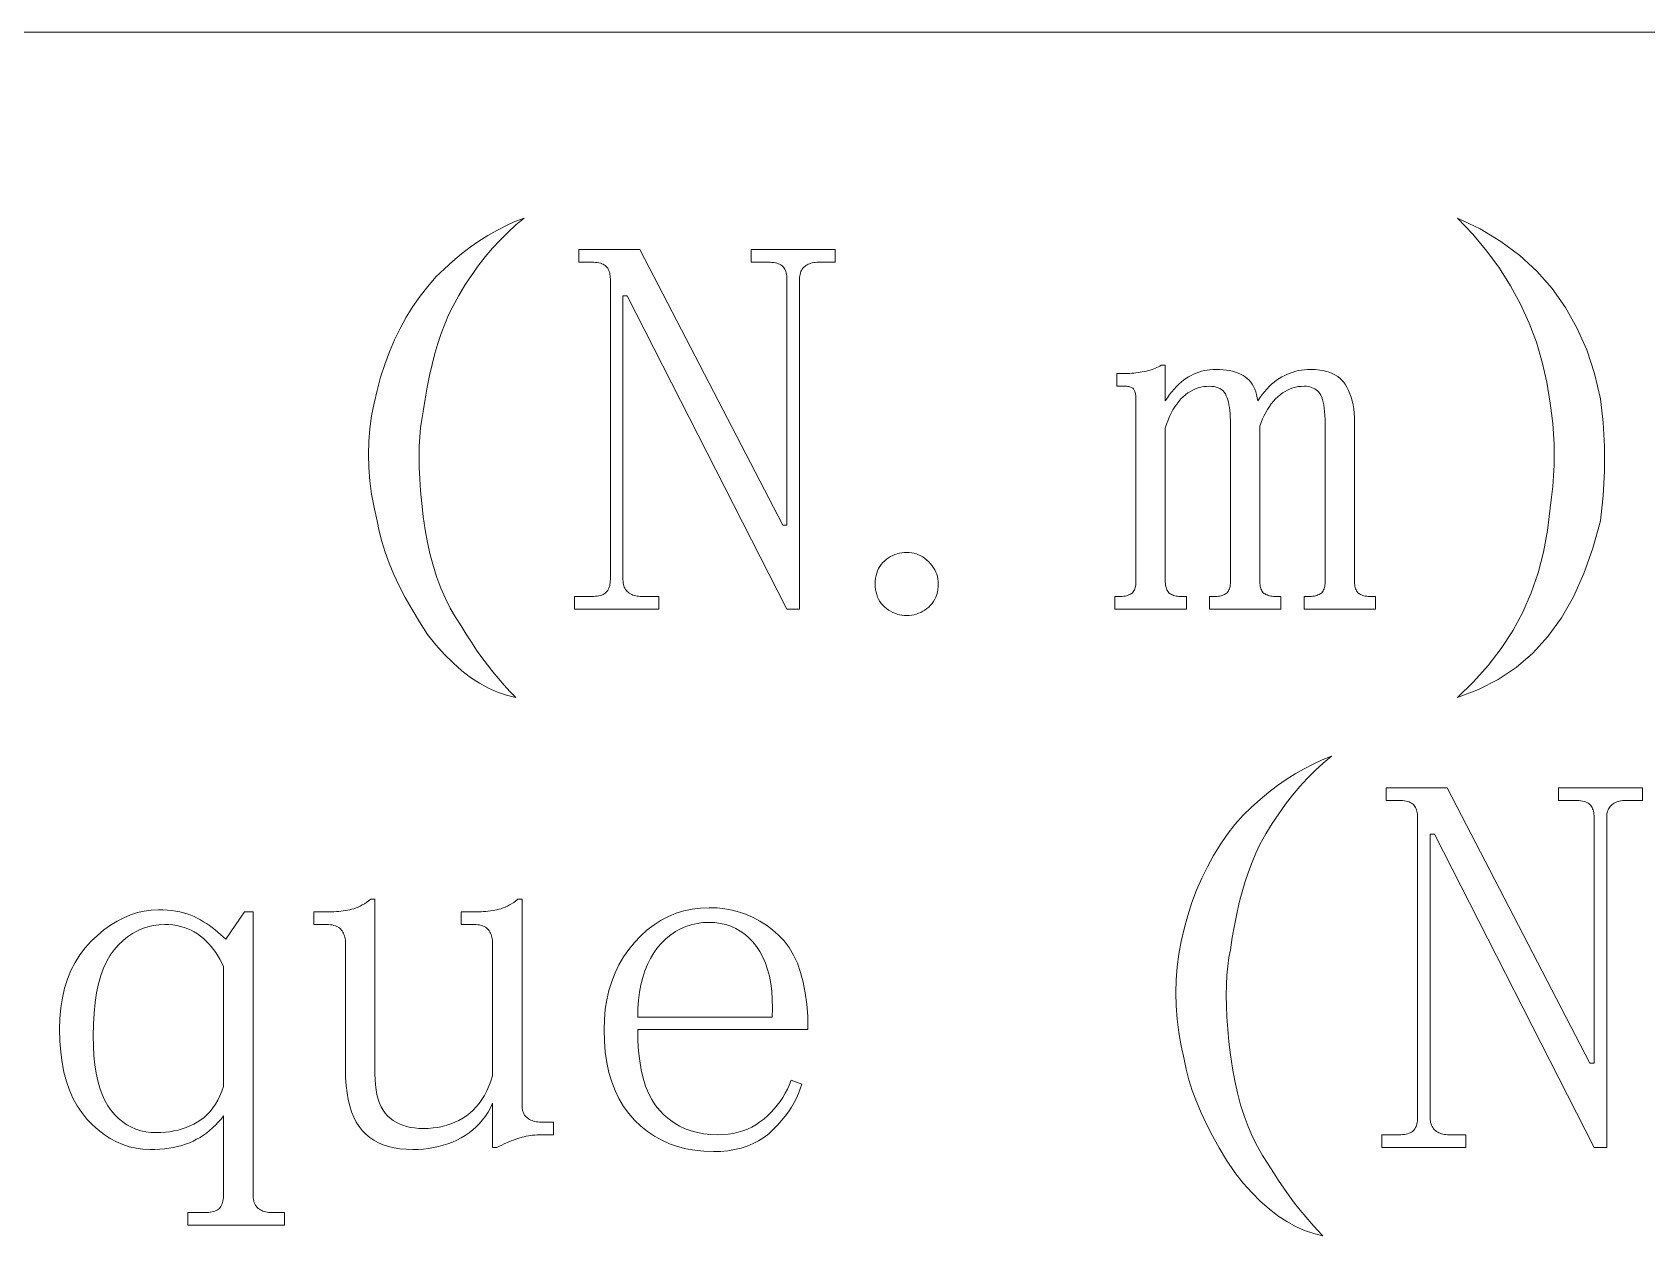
# Model space of a CAD drawing. Extents: x 1 to 297, y 1 to 210.
# Drawn here: x 97.18 to 103.76, y 40.82 to 45.73 of the extents above; entities that cross this region are included whole.
import ezdxf

# ---------------------------------------------------------------- set-up
doc = ezdxf.new("R2010")
doc.units = 0

msp = doc.modelspace()

# ---------------------------------------------------------------- linework, layer by layer
at = {"color": 7, "lineweight": 13}
msp.add_line((1.3055, 45.7306), (175.1082, 45.7306), dxfattribs=at)
for points in [[(99.1814, 44.9734), (99.1477, 44.9451), (99.1149, 44.9151), (99.0832, 44.8834), (99.0525, 44.85), (99.0229, 44.8149), (98.9942, 44.778), (98.9666, 44.7394), (98.94, 44.6991), (98.9145, 44.6571), (98.89, 44.6134), (98.8734, 44.5783), (98.8578, 44.5414), (98.8432, 44.5029), (98.8297, 44.4626), (98.8171, 44.4206), (98.8056, 44.3769), (98.7952, 44.3314), (98.7858, 44.2843), (98.7774, 44.2354), (98.77, 44.1849), (98.7638, 44.1528), (98.759, 44.1183), (98.7556, 44.0815), (98.7535, 44.0422), (98.7529, 44.0006), (98.7535, 43.9565), (98.7556, 43.9101), (98.759, 43.8612), (98.7638, 43.8099), (98.77, 43.7563), (98.7777, 43.7025), (98.7871, 43.6507), (98.7983, 43.601), (98.8111, 43.5533), (98.8257, 43.5077), (98.842, 43.4642), (98.86, 43.4227), (98.8797, 43.3833), (98.9011, 43.3459), (98.9243, 43.3106), (98.945, 43.2768), (98.9661, 43.2441), (98.9875, 43.2123), (99.0093, 43.1817), (99.0314, 43.152), (99.0539, 43.1234), (99.0767, 43.0958), (99.0998, 43.0692), (99.1233, 43.0437), (99.1471, 43.0191), (99.1096, 43.0279), (99.0724, 43.0404), (99.0355, 43.0567), (98.999, 43.0767), (98.9629, 43.1006), (98.927, 43.1282), (98.8915, 43.1595), (98.8564, 43.1947), (98.8216, 43.2336), (98.7871, 43.2763), (98.7542, 43.3272), (98.7241, 43.3771), (98.6966, 43.4259), (98.6719, 43.4738), (98.65, 43.5206), (98.6308, 43.5663), (98.6143, 43.6111), (98.6006, 43.6548), (98.5897, 43.6975), (98.5814, 43.7391), (98.5691, 43.7938), (98.5595, 43.8482), (98.5526, 43.9022), (98.5485, 43.9558), (98.5471, 44.0091), (98.5485, 44.0621), (98.5526, 44.1147), (98.5595, 44.167), (98.5691, 44.219), (98.5814, 44.2706), (98.5962, 44.3246), (98.613, 44.3769), (98.6318, 44.4274), (98.6527, 44.4763), (98.6757, 44.5234), (98.7007, 44.5689), (98.7278, 44.6126), (98.757, 44.6546), (98.7882, 44.6949), (98.8214, 44.7334), (98.8559, 44.7667), (98.8907, 44.7979), (98.9258, 44.827), (98.9613, 44.8541), (98.9971, 44.8791), (99.0333, 44.9021), (99.0698, 44.923), (99.1067, 44.9419), (99.1439, 44.9587)], [(102.9871, 44.9734), (103.0794, 44.929), (103.1641, 44.8781), (103.2412, 44.8207), (103.3108, 44.7567), (103.3728, 44.6863), (103.4274, 44.6093), (103.4743, 44.5258), (103.5138, 44.4358), (103.5457, 44.3393), (103.57, 44.2363), (103.5762, 44.1881), (103.581, 44.1396), (103.5844, 44.0907), (103.5865, 44.0415), (103.5871, 43.992), (103.5865, 43.9421), (103.5844, 43.8919), (103.581, 43.8413), (103.5762, 43.7904), (103.57, 43.7391), (103.5395, 43.627), (103.5028, 43.5238), (103.4599, 43.4295), (103.4109, 43.3442), (103.3557, 43.2677), (103.2943, 43.2002), (103.2268, 43.1415), (103.1531, 43.0918), (103.0732, 43.051), (102.9871, 43.0191), (103.0526, 43.0824), (103.1119, 43.1487), (103.1651, 43.2182), (103.2121, 43.2907), (103.2529, 43.3663), (103.2875, 43.445), (103.3159, 43.5267), (103.3382, 43.6116), (103.3543, 43.6995), (103.3643, 43.7906), (103.3705, 43.835), (103.3753, 43.879), (103.3787, 43.9227), (103.3807, 43.9661), (103.3814, 44.0091), (103.3807, 44.0518), (103.3787, 44.0942), (103.3753, 44.1362), (103.3705, 44.1778), (103.3643, 44.2191), (103.3512, 44.3038), (103.3327, 44.3865), (103.3087, 44.467), (103.2793, 44.5455), (103.2443, 44.622), (103.2038, 44.6964), (103.1579, 44.7687), (103.1065, 44.839), (103.0495, 44.9073)], [(100.2357, 43.722), (100.2529, 43.722), (100.2529, 44.7249), (100.2527, 44.7315), (100.2522, 44.7379), (100.2513, 44.7439), (100.2501, 44.7495), (100.2486, 44.7549), (100.2467, 44.7598), (100.2445, 44.7645), (100.2419, 44.7687), (100.239, 44.7727), (100.2357, 44.7763), (100.232, 44.7795), (100.2278, 44.7825), (100.2231, 44.785), (100.2179, 44.7873), (100.2121, 44.7891), (100.2059, 44.7907), (100.1991, 44.7919), (100.1918, 44.7927), (100.184, 44.7933), (100.1757, 44.7934), (100.1071, 44.7934), (100.1071, 44.8449), (100.45, 44.8449), (100.45, 44.7934), (100.3814, 44.7934), (100.3747, 44.7933), (100.3682, 44.7927), (100.362, 44.7919), (100.356, 44.7907), (100.3503, 44.7891), (100.3449, 44.7873), (100.3397, 44.785), (100.3348, 44.7825), (100.3301, 44.7795), (100.3257, 44.7763), (100.3216, 44.7727), (100.318, 44.7687), (100.3148, 44.7645), (100.312, 44.7598), (100.3096, 44.7549), (100.3077, 44.7495), (100.3062, 44.7439), (100.3051, 44.7379), (100.3045, 44.7315), (100.3043, 44.7249), (100.3043, 43.3791), (100.2529, 43.3791), (99.6014, 44.6563), (99.5843, 44.6563), (99.5843, 43.4991), (99.5845, 43.4925), (99.5851, 43.4861), (99.5862, 43.4801), (99.5877, 43.4745), (99.5896, 43.4691), (99.592, 43.4642), (99.5948, 43.4595), (99.598, 43.4553), (99.6016, 43.4513), (99.6057, 43.4477), (99.6101, 43.4445), (99.6148, 43.4415), (99.6197, 43.439), (99.6249, 43.4367), (99.6304, 43.4349), (99.6361, 43.4333), (99.642, 43.4321), (99.6482, 43.4313), (99.6547, 43.4307), (99.6614, 43.4306), (99.73, 43.4306), (99.73, 43.3791), (99.3871, 43.3791), (99.3871, 43.4306), (99.4557, 43.4306), (99.464, 43.4307), (99.4718, 43.4313), (99.4791, 43.4321), (99.4859, 43.4333), (99.4921, 43.4349), (99.4979, 43.4367), (99.5031, 43.439), (99.5078, 43.4415), (99.512, 43.4445), (99.5157, 43.4477), (99.519, 43.4513), (99.5219, 43.4553), (99.5245, 43.4595), (99.5267, 43.4642), (99.5286, 43.4691), (99.5301, 43.4745), (99.5313, 43.4801), (99.5322, 43.4861), (99.5327, 43.4925), (99.5329, 43.4991), (99.5329, 44.7249), (99.5327, 44.7315), (99.5322, 44.7379), (99.5313, 44.7439), (99.5301, 44.7495), (99.5286, 44.7549), (99.5267, 44.7598), (99.5245, 44.7645), (99.5219, 44.7687), (99.519, 44.7727), (99.5157, 44.7763), (99.512, 44.7795), (99.5078, 44.7825), (99.5031, 44.785), (99.4979, 44.7873), (99.4921, 44.7891), (99.4859, 44.7907), (99.4791, 44.7919), (99.4718, 44.7927), (99.464, 44.7933), (99.4557, 44.7934), (99.4043, 44.7934), (99.4043, 44.8449), (99.6529, 44.8449)], [(101.6243, 44.3391), (101.6329, 44.3392), (101.6414, 44.3395), (101.65, 44.3399), (101.6586, 44.3405), (101.6671, 44.3413), (101.6757, 44.3422), (101.6843, 44.3433), (101.6929, 44.3446), (101.7014, 44.3461), (101.71, 44.3477), (101.7184, 44.3495), (101.7265, 44.3515), (101.7342, 44.3536), (101.7415, 44.3559), (101.7486, 44.3584), (101.7552, 44.3611), (101.7616, 44.3639), (101.7676, 44.3669), (101.7733, 44.3701), (101.7786, 44.3734), (101.7957, 44.3734), (101.7957, 44.2277), (101.8044, 44.241), (101.8132, 44.2536), (101.8222, 44.2654), (101.8314, 44.2764), (101.8407, 44.2866), (101.8502, 44.2961), (101.8599, 44.3048), (101.8698, 44.3127), (101.8798, 44.3199), (101.89, 44.3263), (101.9004, 44.332), (101.9109, 44.3371), (101.9216, 44.3416), (101.9325, 44.3455), (101.9436, 44.3488), (101.9548, 44.3515), (101.9662, 44.3536), (101.9778, 44.3551), (101.9895, 44.356), (102.0014, 44.3563), (102.0165, 44.356), (102.0309, 44.3551), (102.0446, 44.3536), (102.0577, 44.3515), (102.07, 44.3488), (102.0816, 44.3455), (102.0926, 44.3416), (102.1029, 44.3371), (102.1125, 44.332), (102.1214, 44.3263), (102.1297, 44.3199), (102.1372, 44.3127), (102.1441, 44.3048), (102.1502, 44.2961), (102.1557, 44.2866), (102.1605, 44.2764), (102.1646, 44.2654), (102.1681, 44.2536), (102.1708, 44.241), (102.1729, 44.2277), (102.1815, 44.241), (102.1905, 44.2536), (102.1997, 44.2654), (102.2092, 44.2764), (102.2189, 44.2866), (102.2289, 44.2961), (102.2392, 44.3048), (102.2496, 44.3127), (102.2604, 44.3199), (102.2714, 44.3263), (102.2826, 44.332), (102.2939, 44.3371), (102.3052, 44.3416), (102.3167, 44.3455), (102.3282, 44.3488), (102.3398, 44.3515), (102.3515, 44.3536), (102.3633, 44.3551), (102.3752, 44.356), (102.3871, 44.3563), (102.4071, 44.3557), (102.4257, 44.3539), (102.4431, 44.3509), (102.4591, 44.3467), (102.4739, 44.3413), (102.4874, 44.3347), (102.4996, 44.3269), (102.5106, 44.3179), (102.5202, 44.3077), (102.5286, 44.2963), (102.5359, 44.2839), (102.5424, 44.2709), (102.5482, 44.2572), (102.5533, 44.2428), (102.5575, 44.2277), (102.561, 44.2119), (102.5637, 44.1955), (102.5656, 44.1783), (102.5667, 44.1605), (102.5671, 44.142), (102.5671, 43.4906), (102.5673, 43.4839), (102.5678, 43.4777), (102.5687, 43.4719), (102.5699, 43.4666), (102.5714, 43.4616), (102.5733, 43.4571), (102.5755, 43.4531), (102.5781, 43.4494), (102.581, 43.4462), (102.5843, 43.4434), (102.5879, 43.441), (102.5918, 43.4388), (102.5961, 43.4369), (102.6007, 43.4352), (102.6057, 43.4338), (102.611, 43.4326), (102.6167, 43.4317), (102.6227, 43.4311), (102.629, 43.4307), (102.6357, 43.4306), (102.6529, 43.4306), (102.6529, 43.3791), (102.3614, 43.3791), (102.3614, 43.4306), (102.3786, 43.4306), (102.3853, 43.4307), (102.3916, 43.4311), (102.3976, 43.4317), (102.4033, 43.4326), (102.4086, 43.4338), (102.4135, 43.4352), (102.4182, 43.4369), (102.4225, 43.4388), (102.4264, 43.441), (102.43, 43.4434), (102.4333, 43.4462), (102.4362, 43.4494), (102.4387, 43.4531), (102.441, 43.4571), (102.4429, 43.4616), (102.4444, 43.4666), (102.4456, 43.4719), (102.4465, 43.4777), (102.447, 43.4839), (102.4471, 43.4906), (102.4471, 44.1334), (102.4469, 44.1516), (102.4463, 44.1686), (102.4452, 44.1842), (102.4437, 44.1986), (102.4418, 44.2116), (102.4394, 44.2234), (102.4366, 44.2339), (102.4334, 44.2431), (102.4298, 44.2511), (102.4257, 44.2577), (102.4212, 44.2634), (102.4163, 44.2685), (102.4109, 44.273), (102.4051, 44.2769), (102.3989, 44.2802), (102.3923, 44.2829), (102.3852, 44.285), (102.3777, 44.2865), (102.3698, 44.2874), (102.3614, 44.2877), (102.3495, 44.2873), (102.3379, 44.286), (102.3266, 44.2839), (102.3155, 44.2809), (102.3046, 44.277), (102.2941, 44.2723), (102.2837, 44.2667), (102.2737, 44.2603), (102.2638, 44.253), (102.2543, 44.2449), (102.2451, 44.2359), (102.2363, 44.2263), (102.2279, 44.2161), (102.22, 44.2051), (102.2125, 44.1934), (102.2054, 44.1811), (102.1988, 44.1681), (102.1926, 44.1543), (102.1868, 44.1399), (102.1814, 44.1249), (102.1814, 43.4906), (102.1816, 43.4839), (102.1821, 43.4777), (102.183, 43.4719), (102.1842, 43.4666), (102.1857, 43.4616), (102.1876, 43.4571), (102.1898, 43.4531), (102.1924, 43.4494), (102.1953, 43.4462), (102.1986, 43.4434), (102.2022, 43.441), (102.2061, 43.4388), (102.2104, 43.4369), (102.215, 43.4352), (102.22, 43.4338), (102.2253, 43.4326), (102.231, 43.4317), (102.237, 43.4311), (102.2433, 43.4307), (102.25, 43.4306), (102.2671, 43.4306), (102.2671, 43.3791), (101.9757, 43.3791), (101.9757, 43.4306), (101.9929, 43.4306), (101.9995, 43.4307), (102.0059, 43.4311), (102.0119, 43.4317), (102.0175, 43.4326), (102.0229, 43.4338), (102.0278, 43.4352), (102.0325, 43.4369), (102.0367, 43.4388), (102.0407, 43.441), (102.0443, 43.4434), (102.0475, 43.4462), (102.0505, 43.4494), (102.053, 43.4531), (102.0553, 43.4571), (102.0571, 43.4616), (102.0587, 43.4666), (102.0599, 43.4719), (102.0607, 43.4777), (102.0612, 43.4839), (102.0614, 43.4906), (102.0614, 44.1334), (102.0612, 44.1485), (102.0607, 44.1627), (102.0599, 44.1762), (102.0587, 44.189), (102.0571, 44.2009), (102.0553, 44.2121), (102.053, 44.2225), (102.0505, 44.2322), (102.0475, 44.241), (102.0443, 44.2491), (102.0405, 44.2565), (102.0361, 44.263), (102.0309, 44.2688), (102.0251, 44.2738), (102.0186, 44.2781), (102.0114, 44.2815), (102.0035, 44.2842), (101.9949, 44.2862), (101.9857, 44.2873), (101.9757, 44.2877), (101.9638, 44.2873), (101.9522, 44.286), (101.9409, 44.2839), (101.9298, 44.2809), (101.9189, 44.277), (101.9083, 44.2723), (101.898, 44.2667), (101.8879, 44.2603), (101.8781, 44.253), (101.8686, 44.2449), (101.8594, 44.2359), (101.8506, 44.226), (101.8422, 44.2153), (101.8343, 44.2037), (101.8268, 44.1913), (101.8197, 44.178), (101.8131, 44.1639), (101.8069, 44.1489), (101.8011, 44.133), (101.7957, 44.1163), (101.7957, 43.4906), (101.7959, 43.4839), (101.7964, 43.4777), (101.7973, 43.4719), (101.7985, 43.4666), (101.8, 43.4616), (101.8019, 43.4571), (101.8041, 43.4531), (101.8067, 43.4494), (101.8096, 43.4462), (101.8129, 43.4434), (101.8165, 43.441), (101.8204, 43.4388), (101.8247, 43.4369), (101.8293, 43.4352), (101.8343, 43.4338), (101.8396, 43.4326), (101.8453, 43.4317), (101.8512, 43.4311), (101.8576, 43.4307), (101.8643, 43.4306), (101.8814, 43.4306), (101.8814, 43.3791), (101.59, 43.3791), (101.59, 43.4306), (101.6071, 43.4306), (101.6138, 43.4307), (101.6202, 43.4311), (101.6262, 43.4317), (101.6318, 43.4326), (101.6371, 43.4338), (101.6421, 43.4352), (101.6467, 43.4369), (101.651, 43.4388), (101.655, 43.441), (101.6586, 43.4434), (101.6618, 43.4462), (101.6647, 43.4494), (101.6673, 43.4531), (101.6695, 43.4571), (101.6714, 43.4616), (101.673, 43.4666), (101.6742, 43.4719), (101.675, 43.4777), (101.6755, 43.4839), (101.6757, 43.4906), (101.6757, 44.2363), (101.6756, 44.2413), (101.6754, 44.2461), (101.6749, 44.2506), (101.6743, 44.2548), (101.6736, 44.2588), (101.6726, 44.2625), (101.6715, 44.266), (101.6702, 44.2692), (101.6688, 44.2722), (101.6671, 44.2749), (101.6653, 44.2773), (101.663, 44.2795), (101.6605, 44.2814), (101.6575, 44.2831), (101.6543, 44.2845), (101.6507, 44.2857), (101.6467, 44.2866), (101.6425, 44.2872), (101.6378, 44.2876), (101.6329, 44.2877), (101.5986, 44.2877), (101.5986, 44.3391)], [(100.7414, 43.3534), (100.7313, 43.3538), (100.7214, 43.3548), (100.7117, 43.3565), (100.7023, 43.3589), (100.6932, 43.362), (100.6843, 43.3658), (100.6757, 43.3702), (100.6674, 43.3754), (100.6593, 43.3812), (100.6514, 43.3877), (100.6441, 43.3948), (100.6375, 43.4025), (100.6318, 43.4106), (100.6267, 43.4193), (100.6225, 43.4284), (100.619, 43.4381), (100.6163, 43.4483), (100.6144, 43.459), (100.6132, 43.4703), (100.6129, 43.482), (100.6132, 43.4937), (100.6144, 43.505), (100.6163, 43.5157), (100.619, 43.5259), (100.6225, 43.5356), (100.6267, 43.5447), (100.6318, 43.5534), (100.6375, 43.5615), (100.6441, 43.5692), (100.6514, 43.5763), (100.6593, 43.5828), (100.6674, 43.5886), (100.6757, 43.5938), (100.6843, 43.5982), (100.6932, 43.602), (100.7023, 43.6051), (100.7117, 43.6075), (100.7214, 43.6092), (100.7313, 43.6102), (100.7414, 43.6106), (100.7516, 43.6102), (100.7615, 43.609), (100.7711, 43.6071), (100.7805, 43.6044), (100.7896, 43.6009), (100.7985, 43.5967), (100.8071, 43.5917), (100.8155, 43.5859), (100.8236, 43.5793), (100.8314, 43.572), (100.8388, 43.5642), (100.8453, 43.5561), (100.8511, 43.5477), (100.8561, 43.5391), (100.8604, 43.5302), (100.8638, 43.5211), (100.8665, 43.5117), (100.8685, 43.5021), (100.8696, 43.4922), (100.87, 43.482), (100.8696, 43.4703), (100.8685, 43.459), (100.8665, 43.4483), (100.8638, 43.4381), (100.8604, 43.4284), (100.8561, 43.4193), (100.8511, 43.4106), (100.8453, 43.4025), (100.8388, 43.3948), (100.8314, 43.3877), (100.8236, 43.3812), (100.8155, 43.3754), (100.8071, 43.3702), (100.7985, 43.3658), (100.7896, 43.362), (100.7805, 43.3589), (100.7711, 43.3565), (100.7615, 43.3548), (100.7516, 43.3538)], [(102.4729, 42.7791), (102.4391, 42.7509), (102.4063, 42.7209), (102.3746, 42.6891), (102.3439, 42.6557), (102.3143, 42.6206), (102.2857, 42.5837), (102.258, 42.5451), (102.2315, 42.5049), (102.2059, 42.4629), (102.1814, 42.4191), (102.1648, 42.384), (102.1492, 42.3471), (102.1346, 42.3086), (102.1211, 42.2683), (102.1086, 42.2263), (102.0971, 42.1826), (102.0866, 42.1371), (102.0772, 42.09), (102.0688, 42.0411), (102.0614, 41.9906), (102.0553, 41.9585), (102.0505, 41.9241), (102.047, 41.8872), (102.045, 41.8479), (102.0443, 41.8063), (102.045, 41.7622), (102.047, 41.7158), (102.0505, 41.6669), (102.0553, 41.6157), (102.0614, 41.562), (102.0691, 41.5082), (102.0786, 41.4564), (102.0897, 41.4067), (102.1026, 41.359), (102.1171, 41.3134), (102.1334, 41.2699), (102.1514, 41.2284), (102.1711, 41.189), (102.1926, 41.1516), (102.2157, 41.1163), (102.2365, 41.0825), (102.2575, 41.0498), (102.279, 41.0181), (102.3007, 40.9874), (102.3229, 40.9577), (102.3453, 40.9291), (102.3681, 40.9015), (102.3913, 40.8749), (102.4147, 40.8494), (102.4386, 40.8249), (102.401, 40.8336), (102.3638, 40.8461), (102.327, 40.8624), (102.2905, 40.8825), (102.2543, 40.9063), (102.2185, 40.9339), (102.183, 40.9653), (102.1478, 41.0004), (102.113, 41.0393), (102.0786, 41.082), (102.0457, 41.1329), (102.0155, 41.1828), (101.9881, 41.2317), (101.9634, 41.2795), (101.9414, 41.3263), (101.9222, 41.3721), (101.9058, 41.4168), (101.8921, 41.4605), (101.8811, 41.5032), (101.8728, 41.5449), (101.8605, 41.5995), (101.8509, 41.6539), (101.8441, 41.7079), (101.8399, 41.7615), (101.8386, 41.8149), (101.8399, 41.8678), (101.8441, 41.9205), (101.8509, 41.9727), (101.8605, 42.0247), (101.8728, 42.0763), (101.8876, 42.1303), (101.9044, 42.1826), (101.9232, 42.2331), (101.9442, 42.282), (101.9671, 42.3291), (101.9922, 42.3746), (102.0192, 42.4183), (102.0484, 42.4603), (102.0796, 42.5006), (102.1129, 42.5391), (102.1473, 42.5724), (102.1821, 42.6036), (102.2173, 42.6327), (102.2527, 42.6598), (102.2886, 42.6849), (102.3247, 42.7078), (102.3613, 42.7287), (102.3981, 42.7476), (102.4353, 42.7644)], [(103.5271, 41.5277), (103.5443, 41.5277), (103.5443, 42.5306), (103.5441, 42.5373), (103.5436, 42.5436), (103.5427, 42.5496), (103.5415, 42.5553), (103.54, 42.5606), (103.5381, 42.5655), (103.5359, 42.5702), (103.5333, 42.5745), (103.5304, 42.5784), (103.5271, 42.582), (103.5235, 42.5853), (103.5192, 42.5882), (103.5145, 42.5907), (103.5093, 42.593), (103.5036, 42.5949), (103.4973, 42.5964), (103.4905, 42.5976), (103.4833, 42.5985), (103.4754, 42.599), (103.4671, 42.5991), (103.3986, 42.5991), (103.3986, 42.6506), (103.7414, 42.6506), (103.7414, 42.5991), (103.6729, 42.5991), (103.6661, 42.599), (103.6597, 42.5985), (103.6534, 42.5976), (103.6475, 42.5964), (103.6418, 42.5949), (103.6363, 42.593), (103.6311, 42.5907), (103.6262, 42.5882), (103.6216, 42.5853), (103.6171, 42.582), (103.6131, 42.5784), (103.6094, 42.5745), (103.6062, 42.5702), (103.6034, 42.5655), (103.6011, 42.5606), (103.5991, 42.5553), (103.5976, 42.5496), (103.5966, 42.5436), (103.5959, 42.5373), (103.5957, 42.5306), (103.5957, 41.1849), (103.5443, 41.1849), (102.8929, 42.462), (102.8757, 42.462), (102.8757, 41.3049), (102.8759, 41.2982), (102.8766, 41.2918), (102.8776, 41.2858), (102.8791, 41.2802), (102.8811, 41.2749), (102.8834, 41.2699), (102.8862, 41.2653), (102.8894, 41.261), (102.8931, 41.257), (102.8971, 41.2534), (102.9016, 41.2502), (102.9062, 41.2473), (102.9112, 41.2447), (102.9163, 41.2425), (102.9218, 41.2406), (102.9275, 41.239), (102.9334, 41.2378), (102.9397, 41.237), (102.9461, 41.2365), (102.9529, 41.2363), (103.0214, 41.2363), (103.0214, 41.1849), (102.6786, 41.1849), (102.6786, 41.2363), (102.7471, 41.2363), (102.7555, 41.2365), (102.7633, 41.237), (102.7705, 41.2378), (102.7773, 41.239), (102.7836, 41.2406), (102.7893, 41.2425), (102.7945, 41.2447), (102.7993, 41.2473), (102.8035, 41.2502), (102.8071, 41.2534), (102.8104, 41.257), (102.8133, 41.261), (102.8159, 41.2653), (102.8181, 41.2699), (102.82, 41.2749), (102.8215, 41.2802), (102.8227, 41.2858), (102.8236, 41.2918), (102.8241, 41.2982), (102.8243, 41.3049), (102.8243, 42.5306), (102.8241, 42.5373), (102.8236, 42.5436), (102.8227, 42.5496), (102.8215, 42.5553), (102.82, 42.5606), (102.8181, 42.5655), (102.8159, 42.5702), (102.8133, 42.5745), (102.8104, 42.5784), (102.8071, 42.582), (102.8035, 42.5853), (102.7993, 42.5882), (102.7945, 42.5907), (102.7893, 42.593), (102.7836, 42.5949), (102.7773, 42.5964), (102.7705, 42.5976), (102.7633, 42.5985), (102.7555, 42.599), (102.7471, 42.5991), (102.6957, 42.5991), (102.6957, 42.6506), (102.9443, 42.6506)], [(98.77, 41.262), (98.7903, 41.2625), (98.8099, 41.2641), (98.829, 41.2666), (98.8475, 41.2702), (98.8654, 41.2749), (98.8826, 41.2805), (98.8993, 41.2872), (98.9154, 41.2949), (98.9308, 41.3037), (98.9457, 41.3134), (98.9599, 41.3243), (98.9733, 41.3364), (98.986, 41.3497), (98.9978, 41.3642), (99.0089, 41.3799), (99.0192, 41.3967), (99.0288, 41.4148), (99.0376, 41.4341), (99.0456, 41.4546), (99.0529, 41.4763), (99.0529, 42.0163), (99.0527, 42.023), (99.0522, 42.0295), (99.0513, 42.0357), (99.0501, 42.0417), (99.0486, 42.0474), (99.0467, 42.0528), (99.0444, 42.058), (99.0419, 42.0629), (99.039, 42.0676), (99.0357, 42.072), (99.032, 42.0761), (99.0278, 42.0797), (99.0231, 42.0829), (99.0179, 42.0857), (99.0121, 42.0881), (99.0059, 42.09), (98.9991, 42.0915), (98.9918, 42.0926), (98.984, 42.0932), (98.9757, 42.0934), (98.9243, 42.0934), (98.9243, 42.1449), (98.9757, 42.1449), (98.9859, 42.1449), (98.9959, 42.1452), (99.0058, 42.1456), (99.0155, 42.1462), (99.025, 42.147), (99.0343, 42.1479), (99.0435, 42.1491), (99.0525, 42.1503), (99.0613, 42.1518), (99.07, 42.1534), (99.0786, 42.1554), (99.0871, 42.1579), (99.0957, 42.1609), (99.1043, 42.1644), (99.1129, 42.1684), (99.1214, 42.173), (99.13, 42.178), (99.1386, 42.1836), (99.1471, 42.1897), (99.1557, 42.1963), (99.1729, 42.1963), (99.1729, 41.3563), (99.1731, 41.3496), (99.1737, 41.3433), (99.1748, 41.3373), (99.1763, 41.3316), (99.1782, 41.3263), (99.1806, 41.3213), (99.1833, 41.3167), (99.1866, 41.3124), (99.1902, 41.3085), (99.1943, 41.3049), (99.1987, 41.3016), (99.2034, 41.2987), (99.2083, 41.2961), (99.2135, 41.2939), (99.2189, 41.292), (99.2246, 41.2905), (99.2306, 41.2893), (99.2368, 41.2884), (99.2433, 41.2879), (99.25, 41.2877), (99.3014, 41.2877), (99.3014, 41.2363), (99.25, 41.2363), (99.2414, 41.2362), (99.2328, 41.2358), (99.2243, 41.2351), (99.2157, 41.2342), (99.2071, 41.2331), (99.1986, 41.2317), (99.19, 41.23), (99.1814, 41.2281), (99.1729, 41.2259), (99.1643, 41.2234), (99.1556, 41.2207), (99.1468, 41.2178), (99.1378, 41.2146), (99.1286, 41.2111), (99.1193, 41.2074), (99.1098, 41.2034), (99.1001, 41.1991), (99.0902, 41.1946), (99.0802, 41.1899), (99.07, 41.1849), (99.0529, 41.1849), (99.0529, 41.3649), (99.0439, 41.3465), (99.034, 41.329), (99.0233, 41.3125), (99.0117, 41.297), (98.9993, 41.2824), (98.986, 41.2687), (98.9719, 41.256), (98.9569, 41.2442), (98.941, 41.2333), (98.9243, 41.2234), (98.9069, 41.2145), (98.889, 41.2065), (98.8705, 41.1994), (98.8516, 41.1933), (98.8321, 41.1881), (98.8122, 41.1838), (98.7917, 41.1805), (98.7707, 41.1782), (98.7492, 41.1768), (98.7271, 41.1763), (98.7004, 41.1771), (98.675, 41.1794), (98.651, 41.1832), (98.6284, 41.1886), (98.6071, 41.1956), (98.5872, 41.2041), (98.5687, 41.2141), (98.5516, 41.2257), (98.5358, 41.2388), (98.5214, 41.2534), (98.5084, 41.2698), (98.4967, 41.2881), (98.4865, 41.3082), (98.4775, 41.3302), (98.47, 41.3541), (98.4638, 41.3799), (98.459, 41.4076), (98.4556, 41.4372), (98.4535, 41.4687), (98.4529, 41.502), (98.4529, 42.0163), (98.4527, 42.023), (98.4522, 42.0295), (98.4513, 42.0357), (98.4501, 42.0417), (98.4486, 42.0474), (98.4467, 42.0528), (98.4445, 42.058), (98.4419, 42.0629), (98.439, 42.0676), (98.4357, 42.072), (98.432, 42.0761), (98.4278, 42.0797), (98.4231, 42.0829), (98.4179, 42.0857), (98.4121, 42.0881), (98.4059, 42.09), (98.3991, 42.0915), (98.3918, 42.0926), (98.384, 42.0932), (98.3757, 42.0934), (98.3243, 42.0934), (98.3243, 42.1449), (98.3757, 42.1449), (98.3859, 42.1449), (98.3959, 42.1452), (98.4058, 42.1456), (98.4155, 42.1462), (98.425, 42.147), (98.4343, 42.1479), (98.4435, 42.1491), (98.4525, 42.1503), (98.4613, 42.1518), (98.47, 42.1534), (98.4786, 42.1554), (98.4871, 42.1579), (98.4957, 42.1609), (98.5043, 42.1644), (98.5129, 42.1684), (98.5214, 42.173), (98.53, 42.178), (98.5386, 42.1836), (98.5471, 42.1897), (98.5557, 42.1963), (98.5729, 42.1963), (98.5729, 41.4849), (98.5734, 41.4615), (98.5749, 41.4396), (98.5775, 41.419), (98.5811, 41.3998), (98.5857, 41.382), (98.5914, 41.3655), (98.5981, 41.3505), (98.6058, 41.3367), (98.6145, 41.3244), (98.6243, 41.3134), (98.635, 41.3037), (98.6466, 41.2949), (98.659, 41.2872), (98.6723, 41.2805), (98.6864, 41.2749), (98.7014, 41.2702), (98.7173, 41.2666), (98.734, 41.2641), (98.7516, 41.2625)], [(98.0757, 40.9963), (98.0759, 40.988), (98.0766, 40.9802), (98.0776, 40.9729), (98.0791, 40.9661), (98.0811, 40.9599), (98.0834, 40.9541), (98.0862, 40.9489), (98.0894, 40.9442), (98.0931, 40.94), (98.0971, 40.9363), (98.1016, 40.933), (98.1062, 40.9301), (98.1112, 40.9275), (98.1163, 40.9253), (98.1218, 40.9234), (98.1275, 40.9219), (98.1334, 40.9207), (98.1396, 40.9198), (98.1461, 40.9193), (98.1529, 40.9191), (98.2043, 40.9191), (98.2043, 40.8677), (97.81, 40.8677), (97.81, 40.9191), (97.8786, 40.9191), (97.8869, 40.9193), (97.8947, 40.9198), (97.902, 40.9207), (97.9087, 40.9219), (97.915, 40.9234), (97.9207, 40.9253), (97.926, 40.9275), (97.9307, 40.9301), (97.9349, 40.933), (97.9386, 40.9363), (97.9418, 40.94), (97.9447, 40.9442), (97.9473, 40.9489), (97.9495, 40.9541), (97.9514, 40.9599), (97.953, 40.9661), (97.9542, 40.9729), (97.955, 40.9802), (97.9555, 40.988), (97.9557, 40.9963), (97.9557, 41.3134), (97.9452, 41.3001), (97.9343, 41.2874), (97.9229, 41.2754), (97.9111, 41.2641), (97.8989, 41.2534), (97.8863, 41.2435), (97.8732, 41.2342), (97.8597, 41.2257), (97.8458, 41.2178), (97.8314, 41.2106), (97.8166, 41.2041), (97.8011, 41.1982), (97.785, 41.1931), (97.7683, 41.1886), (97.7511, 41.1849), (97.7332, 41.1818), (97.7147, 41.1794), (97.6957, 41.1777), (97.676, 41.1766), (97.6557, 41.1763), (97.6269, 41.1775), (97.5988, 41.1813), (97.5714, 41.1875), (97.5446, 41.1962), (97.5186, 41.2074), (97.4932, 41.221), (97.4685, 41.2372), (97.4445, 41.2558), (97.4212, 41.277), (97.3986, 41.3006), (97.3774, 41.3266), (97.3585, 41.3549), (97.3417, 41.3856), (97.3273, 41.4185), (97.315, 41.4538), (97.305, 41.4914), (97.2972, 41.5313), (97.2916, 41.5735), (97.2883, 41.618), (97.2871, 41.6649), (97.2884, 41.7101), (97.2923, 41.7533), (97.2987, 41.7945), (97.3077, 41.8335), (97.3193, 41.8706), (97.3334, 41.9055), (97.3501, 41.9385), (97.3694, 41.9693), (97.3913, 41.9981), (97.4157, 42.0249), (97.4416, 42.0493), (97.4678, 42.0711), (97.4944, 42.0904), (97.5213, 42.1071), (97.5486, 42.1213), (97.5762, 42.1329), (97.6041, 42.1419), (97.6324, 42.1483), (97.661, 42.1521), (97.69, 42.1534), (97.7086, 42.1531), (97.7265, 42.1521), (97.7439, 42.1503), (97.7606, 42.1479), (97.7768, 42.1449), (97.7923, 42.1411), (97.8073, 42.1366), (97.8217, 42.1315), (97.8354, 42.1257), (97.8486, 42.1191), (97.8613, 42.1121), (97.8738, 42.1047), (97.886, 42.097), (97.8979, 42.089), (97.9096, 42.0806), (97.9211, 42.0718), (97.9323, 42.0627), (97.9432, 42.0533), (97.9539, 42.0435), (97.9643, 42.0334), (98.0414, 42.1449), (98.0757, 42.1449)], [(99.6443, 41.6649), (99.6452, 41.6199), (99.6479, 41.5776), (99.6524, 41.538), (99.6587, 41.501), (99.6668, 41.4666), (99.6767, 41.435), (99.6884, 41.406), (99.7019, 41.3796), (99.7172, 41.3559), (99.7343, 41.3349), (99.7528, 41.3161), (99.7725, 41.2994), (99.7933, 41.2846), (99.8152, 41.2718), (99.8382, 41.2609), (99.8623, 41.2521), (99.8876, 41.2452), (99.9139, 41.2402), (99.9414, 41.2373), (99.97, 41.2363), (99.9919, 41.2369), (100.0132, 41.2389), (100.0338, 41.2421), (100.0536, 41.2466), (100.0729, 41.2524), (100.0914, 41.2594), (100.1092, 41.2678), (100.1263, 41.2774), (100.1428, 41.2884), (100.1586, 41.3006), (100.1736, 41.3137), (100.1877, 41.3275), (100.201, 41.3418), (100.2134, 41.3568), (100.225, 41.3724), (100.2357, 41.3885), (100.2456, 41.4053), (100.2546, 41.4226), (100.2627, 41.4406), (100.27, 41.4591), (100.3129, 41.442), (100.3071, 41.4232), (100.3, 41.4045), (100.2916, 41.3858), (100.282, 41.3673), (100.2711, 41.3488), (100.2589, 41.3304), (100.2454, 41.3121), (100.2306, 41.2939), (100.2145, 41.2758), (100.1971, 41.2577), (100.1785, 41.2406), (100.1586, 41.2253), (100.1374, 41.2118), (100.1149, 41.2001), (100.0911, 41.1902), (100.066, 41.1821), (100.0396, 41.1758), (100.012, 41.1713), (99.9831, 41.1686), (99.9529, 41.1677), (99.9142, 41.169), (99.8769, 41.1729), (99.8411, 41.1793), (99.8068, 41.1883), (99.7739, 41.1999), (99.7425, 41.214), (99.7126, 41.2307), (99.6841, 41.25), (99.657, 41.2719), (99.6314, 41.2963), (99.6078, 41.3231), (99.5867, 41.3522), (99.568, 41.3835), (99.5519, 41.417), (99.5382, 41.4527), (99.527, 41.4907), (99.5183, 41.5309), (99.5121, 41.5733), (99.5084, 41.618), (99.5071, 41.6649), (99.5084, 41.707), (99.5121, 41.7477), (99.5183, 41.7869), (99.527, 41.8246), (99.5382, 41.8609), (99.5519, 41.8958), (99.568, 41.9292), (99.5867, 41.9611), (99.6078, 41.9916), (99.6314, 42.0206), (99.6568, 42.0474), (99.6834, 42.0715), (99.711, 42.0927), (99.7398, 42.1111), (99.7696, 42.1266), (99.8006, 42.1394), (99.8327, 42.1493), (99.8659, 42.1563), (99.9003, 42.1606), (99.9357, 42.162), (99.9678, 42.1609), (99.9991, 42.1575), (100.0296, 42.152), (100.0591, 42.1442), (100.0879, 42.1341), (100.1157, 42.1219), (100.1427, 42.1074), (100.1689, 42.0907), (100.1941, 42.0717), (100.2186, 42.0506), (100.2414, 42.0267), (100.2618, 41.9995), (100.2798, 41.9691), (100.2954, 41.9354), (100.3086, 41.8984), (100.3194, 41.8582), (100.3278, 41.8148), (100.3338, 41.7681), (100.3374, 41.7181), (100.3386, 41.6649)], [(97.9557, 41.922), (97.9486, 41.9371), (97.941, 41.9517), (97.9328, 41.9656), (97.9242, 41.9789), (97.915, 41.9916), (97.9053, 42.0038), (97.8951, 42.0153), (97.8844, 42.0262), (97.8732, 42.0366), (97.8614, 42.0463), (97.8492, 42.0552), (97.8364, 42.0633), (97.8231, 42.0703), (97.8093, 42.0765), (97.795, 42.0816), (97.7802, 42.0859), (97.7648, 42.0892), (97.749, 42.0915), (97.7326, 42.093), (97.7157, 42.0934), (97.6921, 42.0924), (97.6691, 42.0893), (97.6468, 42.0842), (97.6252, 42.077), (97.6043, 42.0677), (97.5841, 42.0564), (97.5645, 42.043), (97.5457, 42.0276), (97.5275, 42.0101), (97.51, 41.9906), (97.4937, 41.9685), (97.4791, 41.9436), (97.4663, 41.9157), (97.4551, 41.885), (97.4457, 41.8513), (97.438, 41.8147), (97.432, 41.7752), (97.4277, 41.7327), (97.4251, 41.6874), (97.4243, 41.6391), (97.425, 41.5975), (97.4272, 41.5584), (97.4308, 41.5218), (97.4359, 41.4876), (97.4425, 41.4559), (97.4505, 41.4267), (97.46, 41.4), (97.4709, 41.3758), (97.4833, 41.3541), (97.4971, 41.3349), (97.5121, 41.3178), (97.5278, 41.3025), (97.5443, 41.289), (97.5616, 41.2773), (97.5796, 41.2674), (97.5984, 41.2593), (97.618, 41.253), (97.6384, 41.2485), (97.6595, 41.2458), (97.6814, 41.2449), (97.7001, 41.2453), (97.7183, 41.2466), (97.7361, 41.2487), (97.7534, 41.2517), (97.7704, 41.2556), (97.7868, 41.2603), (97.8029, 41.2659), (97.8186, 41.2723), (97.8338, 41.2796), (97.8486, 41.2877), (97.8628, 41.2969), (97.8762, 41.3073), (97.8888, 41.3188), (97.9007, 41.3316), (97.9118, 41.3456), (97.9221, 41.3607), (97.9317, 41.3771), (97.9405, 41.3947), (97.9485, 41.4135), (97.9557, 41.4334)], [(100.1929, 41.7163), (100.1938, 41.7531), (100.193, 41.7881), (100.1907, 41.8213), (100.1867, 41.8527), (100.1811, 41.8824), (100.1738, 41.9102), (100.165, 41.9362), (100.1544, 41.9604), (100.1423, 41.9828), (100.1286, 42.0034), (100.1135, 42.0222), (100.0975, 42.0389), (100.0806, 42.0537), (100.0627, 42.0665), (100.0439, 42.0774), (100.0242, 42.0862), (100.0035, 42.0931), (99.9818, 42.0981), (99.9592, 42.101), (99.9357, 42.102), (99.9105, 42.101), (99.8862, 42.0979), (99.8628, 42.0927), (99.8404, 42.0855), (99.8189, 42.0763), (99.7984, 42.065), (99.7788, 42.0516), (99.7602, 42.0362), (99.7425, 42.0187), (99.7257, 41.9991), (99.7102, 41.9778), (99.6964, 41.9549), (99.6842, 41.9305), (99.6736, 41.9045), (99.6646, 41.877), (99.6573, 41.8479), (99.6516, 41.8173), (99.6475, 41.7852), (99.6451, 41.7515), (99.6443, 41.7163)]]:
    msp.add_lwpolyline(points, close=True, dxfattribs=at)

doc.saveas('drawing.dxf')
